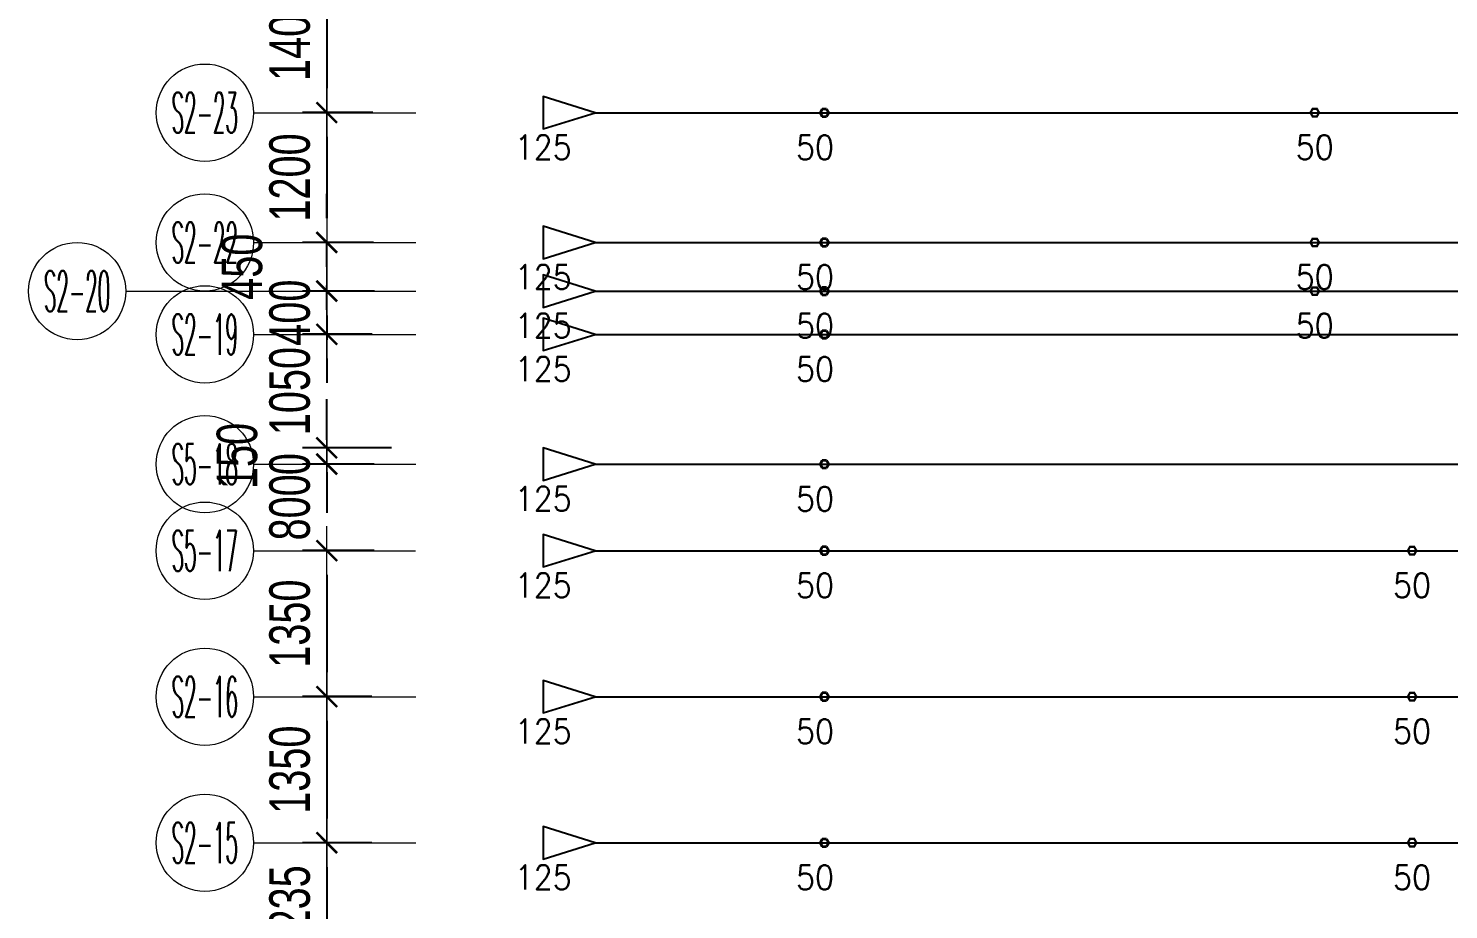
# Model space of a CAD drawing. Header units: millimetres. Extents: x 131629 to 589785, y -24154 to 45581.
# Drawn here: x 375639 to 388773, y 23931 to 32078 of the extents above; entities that cross this region are included whole.
import ezdxf
from ezdxf.enums import TextEntityAlignment as Align

# ---------------------------------------------------------------- set-up
doc = ezdxf.new("R2010")
doc.units = ezdxf.units.MM
doc.layers.get('0').update_dxf_attribs({"lineweight": 20})
doc.layers.get('Defpoints').update_dxf_attribs({"color": 151, "lineweight": 9})
doc.layers.add('ARES_TAG', color=3, linetype='Continuous')
doc.layers.add('NDC_S_TENDON', color=10, linetype='Continuous')
doc.layers.add('Current_plane_Column', color=7, linetype='Continuous', true_color=0x4b00ff)
for name, color, linetype, lineweight in [('NDC_S-TENDON', 6, 'Continuous', 35), ('NDC_S_ANNO', 7, 'Continuous', 20), ('NDC_S_DIM', 1, 'Continuous', 15), ('NDC_S_SYMBOL', 1, 'Continuous', 15)]:
    doc.layers.add(name, color=color, linetype=linetype, lineweight=lineweight)
doc.styles.add('ARES_ROMANS_0.36', font='romans.shx', dxfattribs={"width": 0.36, "bigfont": 'vns.shx'})
doc.styles.add('ARIAL', font='arial.ttf', dxfattribs={"width": 0.7})
doc.styles.add('MtXpl_standard_shx', font='standard.shx')
doc.styles.get("Standard").update_dxf_attribs({"font": 'arial.ttf'})
doc.dimstyles.new('NDC_dim_150', dxfattribs={"dimscale": 150, "dimtxt": 2.5, "dimasz": 1.5, "dimexe": 1.5, "dimexo": 2.5, "dimgap": 1, "dimtad": 1, "dimdec": 0, "dimzin": 0, "dimdsep": 46, "dimtxsty": 'ARIAL', "dimblk": 'DIMMARK', "dimcen": 0.09, "dimdle": 1.2, "dimclrd": 1, "dimclre": 1, "dimclrt": 3, "dimadec": 0, "dimazin": 0, "dimtfac": 1, "dimtdec": 0, "dimtix": 1, "dimtofl": 0, "dimtmove": 0, "dimatfit": 3, "dimfxl": 4, "dimfxlon": 1, "dimtolj": 1, "dimtzin": 0, "dimarcsym": 0})

# ---------------------------------------------------------------- blocks, each defined once
blk = doc.blocks.new('*U626')
at = {"layer": 'NDC_S_SYMBOL', "color": 3}
blk.add_line((-9088, 0), (-7588, 0), dxfattribs=at)
blk.add_circle((-9538, 0), 450, dxfattribs=at)
at = {"layer": 'NDC_S_TENDON'}
for p, q in [((-5409, 0), (-500, 0)), ((-500, 0), (5123, 0))]:
    blk.add_line(p, q, dxfattribs=at)
blk.add_lwpolyline([(-5929, 0), (-6409, 150), (-6409, -150), (-5929, 0), (-5409, 0)], dxfattribs=at)
at = {"layer": 'ARES_TAG', "style": 'ARES_ROMANS_0.36', "width": 0.36}
blk.add_attdef('S3', text='', height=375, dxfattribs=at).set_placement((-9538, 0), align=Align.MIDDLE_CENTER)
blk = doc.blocks.new('*U623')
at = {"layer": 'NDC_S_SYMBOL', "color": 3}
blk.add_line((-10269, 0), (-7588, 0), dxfattribs=at)
blk.add_circle((-10719, 0), 450, dxfattribs=at)
at = {"layer": 'NDC_S_TENDON'}
for p, q in [((-5409, 0), (-500, 0)), ((-500, 0), (5123, 0))]:
    blk.add_line(p, q, dxfattribs=at)
blk.add_lwpolyline([(-5929, 0), (-6409, 150), (-6409, -150), (-5929, 0), (-5409, 0)], dxfattribs=at)
at = {"layer": 'ARES_TAG', "style": 'ARES_ROMANS_0.36', "width": 0.36}
blk.add_attdef('S3', text='', height=375, dxfattribs=at).set_placement((-10719, 0), align=Align.MIDDLE_CENTER)
blk = doc.blocks.new('*U634')
at = {"layer": 'NDC_S_SYMBOL', "color": 3}
blk.add_line((-9090, 0), (-7590, 0), dxfattribs=at)
blk.add_circle((-9540, 0), 450, dxfattribs=at)
at = {"layer": 'NDC_S_TENDON'}
for p, q in [((-5411, 0), (-500, 0)), ((-500, 0), (5123, 0))]:
    blk.add_line(p, q, dxfattribs=at)
blk.add_lwpolyline([(-5931, 0), (-6411, 150), (-6411, -150), (-5931, 0), (-5411, 0)], dxfattribs=at)
at = {"layer": 'ARES_TAG', "style": 'ARES_ROMANS_0.36', "width": 0.36}
blk.add_attdef('S3', text='', height=375, dxfattribs=at).set_placement((-9540, 0), align=Align.MIDDLE_CENTER)
blk = doc.blocks.new('*U631')
at = {"layer": 'NDC_S_SYMBOL', "color": 3}
blk.add_line((-9088, 0), (-7588, 0), dxfattribs=at)
blk.add_circle((-9538, 0), 450, dxfattribs=at)
at = {"layer": 'NDC_S_TENDON'}
for p, q in [((-5409, 0), (-500, 0)), ((-500, 0), (5123, 0))]:
    blk.add_line(p, q, dxfattribs=at)
blk.add_lwpolyline([(-5929, 0), (-6409, 150), (-6409, -150), (-5929, 0), (-5409, 0)], dxfattribs=at)
at = {"layer": 'ARES_TAG', "style": 'ARES_ROMANS_0.36', "width": 0.36}
blk.add_attdef('S3', text='', height=375, dxfattribs=at).set_placement((-9538, 0), align=Align.MIDDLE_CENTER)
blk = doc.blocks.new('*U632')
at = {"layer": 'NDC_S_SYMBOL', "color": 3}
blk.add_line((-9088, 0), (-7588, 0), dxfattribs=at)
blk.add_circle((-9538, 0), 450, dxfattribs=at)
at = {"layer": 'NDC_S_TENDON'}
for p, q in [((-5409, 0), (-500, 0)), ((-500, 0), (5123, 0))]:
    blk.add_line(p, q, dxfattribs=at)
blk.add_lwpolyline([(-5929, 0), (-6409, 150), (-6409, -150), (-5929, 0), (-5409, 0)], dxfattribs=at)
at = {"layer": 'ARES_TAG', "style": 'ARES_ROMANS_0.36', "width": 0.36}
blk.add_attdef('S3', text='', height=375, dxfattribs=at).set_placement((-9538, 0), align=Align.MIDDLE_CENTER)
blk = doc.blocks.new('*U633')
at = {"layer": 'NDC_S_SYMBOL', "color": 3}
blk.add_line((-9088, 0), (-7588, 0), dxfattribs=at)
blk.add_circle((-9538, 0), 450, dxfattribs=at)
at = {"layer": 'NDC_S_TENDON'}
for p, q in [((-5408, 0), (-500, 0)), ((-500, 0), (5123, 0))]:
    blk.add_line(p, q, dxfattribs=at)
blk.add_lwpolyline([(-5928, 0), (-6408, 150), (-6408, -150), (-5928, 0), (-5408, 0)], dxfattribs=at)
at = {"layer": 'ARES_TAG', "style": 'ARES_ROMANS_0.36', "width": 0.36}
blk.add_attdef('S3', text='', height=375, dxfattribs=at).set_placement((-9538, 0), align=Align.MIDDLE_CENTER)
blk = doc.blocks.new('TDX')
at = {"layer": 'NDC_S-TENDON', "linetype": 'Continuous'}
for p, q in [((380, 21833), (360, 21799)), ((380, 21833), (360, 21799)), ((420, 21833), (380, 21833)), ((420, 21833), (380, 21833)), ((440, 21799), (420, 21833)), ((440, 21799), (420, 21833)), ((360, 21799), (380, 21764)), ((360, 21799), (380, 21764)), ((380, 21764), (420, 21764)), ((380, 21764), (420, 21764)), ((420, 21764), (440, 21799)), ((420, 21764), (440, 21799)), ((380, 20633), (360, 20599)), ((380, 20633), (360, 20599)), ((420, 20633), (380, 20633)), ((420, 20633), (380, 20633)), ((440, 20599), (420, 20633)), ((440, 20599), (420, 20633)), ((360, 20599), (380, 20564)), ((360, 20599), (380, 20564)), ((380, 20564), (420, 20564)), ((380, 20564), (420, 20564)), ((420, 20564), (440, 20599)), ((420, 20564), (440, 20599)), ((380, 20183), (360, 20149)), ((380, 20183), (360, 20149)), ((360, 20149), (380, 20114)), ((360, 20149), (380, 20114)), ((420, 20183), (380, 20183)), ((420, 20183), (380, 20183)), ((380, 20114), (420, 20114)), ((380, 20114), (420, 20114)), ((440, 20149), (420, 20183)), ((440, 20149), (420, 20183)), ((420, 20114), (440, 20149)), ((420, 20114), (440, 20149)), ((380, 19783), (360, 19749)), ((380, 19783), (360, 19749)), ((360, 19749), (380, 19714)), ((360, 19749), (380, 19714)), ((420, 19783), (380, 19783)), ((420, 19783), (380, 19783)), ((380, 19714), (420, 19714)), ((380, 19714), (420, 19714)), ((440, 19749), (420, 19783)), ((440, 19749), (420, 19783)), ((420, 19714), (440, 19749)), ((420, 19714), (440, 19749)), ((380, 18584), (360, 18549)), ((380, 18584), (360, 18549)), ((360, 18549), (380, 18514)), ((360, 18549), (380, 18514)), ((420, 18584), (380, 18584)), ((420, 18584), (380, 18584)), ((440, 18549), (420, 18584)), ((440, 18549), (420, 18584)), ((420, 18514), (440, 18549)), ((420, 18514), (440, 18549)), ((380, 18514), (420, 18514)), ((380, 18514), (420, 18514)), ((380, 17784), (360, 17749)), ((380, 17784), (360, 17749)), ((360, 17749), (380, 17714)), ((360, 17749), (380, 17714)), ((420, 17784), (380, 17784)), ((420, 17784), (380, 17784)), ((440, 17749), (420, 17784)), ((440, 17749), (420, 17784)), ((420, 17714), (440, 17749)), ((420, 17714), (440, 17749)), ((380, 17714), (420, 17714)), ((380, 17714), (420, 17714)), ((380, 16434), (360, 16399)), ((380, 16434), (360, 16399)), ((420, 16434), (380, 16434)), ((420, 16434), (380, 16434)), ((440, 16399), (420, 16434)), ((440, 16399), (420, 16434)), ((360, 16399), (380, 16364)), ((360, 16399), (380, 16364)), ((380, 16364), (420, 16364)), ((380, 16364), (420, 16364)), ((420, 16364), (440, 16399)), ((420, 16364), (440, 16399)), ((380, 15084), (360, 15049)), ((380, 15084), (360, 15049)), ((360, 15049), (380, 15014)), ((360, 15049), (380, 15014)), ((420, 15084), (380, 15084)), ((420, 15084), (380, 15084)), ((380, 15014), (420, 15014)), ((380, 15014), (420, 15014)), ((440, 15049), (420, 15084)), ((440, 15049), (420, 15084)), ((420, 15014), (440, 15049)), ((420, 15014), (440, 15049))]:
    blk.add_line(p, q, dxfattribs=at)
for points, elevation in [([(4975, 21800, 20, 20, 0), (4955, 21835, 20, 20, 0), (4915, 21835, 20, 20, 0), (4895, 21800, 20, 20, 0), (4915, 21765, 20, 20, 0), (4955, 21765, 20, 20, 0)], 2800), ([(4975, 21800, 20, 20, 0), (4955, 21835, 20, 20, 0), (4915, 21835, 20, 20, 0), (4895, 21800, 20, 20, 0), (4915, 21765, 20, 20, 0), (4955, 21765, 20, 20, 0)], 2800), ([(4975, 21799, 20, 20, 0), (4955, 21833, 20, 20, 0), (4915, 21833, 20, 20, 0), (4895, 21799, 20, 20, 0), (4915, 21764, 20, 20, 0), (4955, 21764, 20, 20, 0)], 2225), ([(4975, 21799, 20, 20, 0), (4955, 21833, 20, 20, 0), (4915, 21833, 20, 20, 0), (4895, 21799, 20, 20, 0), (4915, 21764, 20, 20, 0), (4955, 21764, 20, 20, 0)], 2225), ([(4975, 20600, 20, 20, 0), (4955, 20635, 20, 20, 0), (4915, 20635, 20, 20, 0), (4895, 20600, 20, 20, 0), (4915, 20565, 20, 20, 0), (4955, 20565, 20, 20, 0)], 2800), ([(4975, 20600, 20, 20, 0), (4955, 20635, 20, 20, 0), (4915, 20635, 20, 20, 0), (4895, 20600, 20, 20, 0), (4915, 20565, 20, 20, 0), (4955, 20565, 20, 20, 0)], 2800), ([(4975, 20599, 20, 20, 0), (4955, 20633, 20, 20, 0), (4915, 20633, 20, 20, 0), (4895, 20599, 20, 20, 0), (4915, 20564, 20, 20, 0), (4955, 20564, 20, 20, 0)], 2225), ([(4975, 20599, 20, 20, 0), (4955, 20633, 20, 20, 0), (4915, 20633, 20, 20, 0), (4895, 20599, 20, 20, 0), (4915, 20564, 20, 20, 0), (4955, 20564, 20, 20, 0)], 2225), ([(4975, 20150, 20, 20, 0), (4955, 20185, 20, 20, 0), (4915, 20185, 20, 20, 0), (4895, 20150, 20, 20, 0), (4915, 20115, 20, 20, 0), (4955, 20115, 20, 20, 0)], 2550), ([(4975, 20150, 20, 20, 0), (4955, 20185, 20, 20, 0), (4915, 20185, 20, 20, 0), (4895, 20150, 20, 20, 0), (4915, 20115, 20, 20, 0), (4955, 20115, 20, 20, 0)], 2550), ([(4975, 20149, 20, 20, 0), (4955, 20183, 20, 20, 0), (4915, 20183, 20, 20, 0), (4895, 20149, 20, 20, 0), (4915, 20114, 20, 20, 0), (4955, 20114, 20, 20, 0)], 1975), ([(4975, 20149, 20, 20, 0), (4955, 20183, 20, 20, 0), (4915, 20183, 20, 20, 0), (4895, 20149, 20, 20, 0), (4915, 20114, 20, 20, 0), (4955, 20114, 20, 20, 0)], 1975), ([(5875, 17750, 20, 20, 0), (5855, 17785, 20, 20, 0), (5815, 17785, 20, 20, 0), (5795, 17750, 20, 20, 0), (5815, 17715, 20, 20, 0), (5855, 17715, 20, 20, 0)], 2550), ([(5875, 17750, 20, 20, 0), (5855, 17785, 20, 20, 0), (5815, 17785, 20, 20, 0), (5795, 17750, 20, 20, 0), (5815, 17715, 20, 20, 0), (5855, 17715, 20, 20, 0)], 2550), ([(5875, 17749, 20, 20, 0), (5855, 17784, 20, 20, 0), (5815, 17784, 20, 20, 0), (5795, 17749, 20, 20, 0), (5815, 17714, 20, 20, 0), (5855, 17714, 20, 20, 0)], 1975), ([(5875, 17749, 20, 20, 0), (5855, 17784, 20, 20, 0), (5815, 17784, 20, 20, 0), (5795, 17749, 20, 20, 0), (5815, 17714, 20, 20, 0), (5855, 17714, 20, 20, 0)], 1975), ([(5875, 16400, 20, 20, 0), (5855, 16435, 20, 20, 0), (5815, 16435, 20, 20, 0), (5795, 16400, 20, 20, 0), (5815, 16365, 20, 20, 0), (5855, 16365, 20, 20, 0)], 2800), ([(5875, 16400, 20, 20, 0), (5855, 16435, 20, 20, 0), (5815, 16435, 20, 20, 0), (5795, 16400, 20, 20, 0), (5815, 16365, 20, 20, 0), (5855, 16365, 20, 20, 0)], 2800), ([(5875, 16399, 20, 20, 0), (5855, 16434, 20, 20, 0), (5815, 16434, 20, 20, 0), (5795, 16399, 20, 20, 0), (5815, 16364, 20, 20, 0), (5855, 16364, 20, 20, 0)], 2225), ([(5875, 16399, 20, 20, 0), (5855, 16434, 20, 20, 0), (5815, 16434, 20, 20, 0), (5795, 16399, 20, 20, 0), (5815, 16364, 20, 20, 0), (5855, 16364, 20, 20, 0)], 2225), ([(5875, 15050, 20, 20, 0), (5855, 15085, 20, 20, 0), (5815, 15085, 20, 20, 0), (5795, 15050, 20, 20, 0), (5815, 15015, 20, 20, 0), (5855, 15015, 20, 20, 0)], 2800), ([(5875, 15050, 20, 20, 0), (5855, 15085, 20, 20, 0), (5815, 15085, 20, 20, 0), (5795, 15050, 20, 20, 0), (5815, 15015, 20, 20, 0), (5855, 15015, 20, 20, 0)], 2800), ([(5875, 15049, 20, 20, 0), (5855, 15084, 20, 20, 0), (5815, 15084, 20, 20, 0), (5795, 15049, 20, 20, 0), (5815, 15014, 20, 20, 0), (5855, 15014, 20, 20, 0)], 2225), ([(5875, 15049, 20, 20, 0), (5855, 15084, 20, 20, 0), (5815, 15084, 20, 20, 0), (5795, 15049, 20, 20, 0), (5815, 15014, 20, 20, 0), (5855, 15014, 20, 20, 0)], 2225)]:
    blk.add_lwpolyline(points, format="xyseb", close=True, dxfattribs=dict(at, elevation=elevation))
ref = blk.add_blockref('*U626', (4209, 21799, 2228))
ref.add_attrib('S3', 'S2-23', dxfattribs={"layer": 'ARES_TAG', "height": 375, "style": 'ARES_ROMANS_0.36', "width": 0.36}).set_placement((-5330, 21799, 2228), align=Align.MIDDLE_CENTER)
ref = blk.add_blockref('*U626', (4209, 20599, 2228))
ref.add_attrib('S3', 'S2-22', dxfattribs={"layer": 'ARES_TAG', "height": 375, "style": 'ARES_ROMANS_0.36', "width": 0.36}).set_placement((-5330, 20599, 2228), align=Align.MIDDLE_CENTER)
ref = blk.add_blockref('*U623', (4209, 20149, 2095))
ref.add_attrib('S3', 'S2-20', dxfattribs={"layer": 'ARES_TAG', "height": 375, "style": 'ARES_ROMANS_0.36', "width": 0.36}).set_placement((-6511, 20149, 2095), align=Align.MIDDLE_CENTER)
ref = blk.add_blockref('*U631', (4209, 19749, -575))
ref.add_attrib('S3', 'S2-19', dxfattribs={"layer": 'ARES_TAG', "height": 375, "style": 'ARES_ROMANS_0.36', "width": 0.36}).set_placement((-5330, 19749, -575), align=Align.MIDDLE_CENTER)
ref = blk.add_blockref('*U632', (4209, 18549, -575))
ref.add_attrib('S3', 'S5-18', dxfattribs={"layer": 'ARES_TAG', "height": 375, "style": 'ARES_ROMANS_0.36', "width": 0.36}).set_placement((-5330, 18549, -575), align=Align.MIDDLE_CENTER)
ref = blk.add_blockref('*U633', (4208, 17749, -583))
ref.add_attrib('S3', 'S5-17', dxfattribs={"layer": 'ARES_TAG', "height": 375, "style": 'ARES_ROMANS_0.36', "width": 0.36}).set_placement((-5330, 17749, -583), align=Align.MIDDLE_CENTER)
ref = blk.add_blockref('*U634', (4211, 16399, -483))
ref.add_attrib('S3', 'S2-16', dxfattribs={"layer": 'ARES_TAG', "height": 375, "style": 'ARES_ROMANS_0.36', "width": 0.36}).set_placement((-5330, 16399, -483), align=Align.MIDDLE_CENTER)
ref = blk.add_blockref('*U634', (4211, 15049, -483))
ref.add_attrib('S3', 'S2-15', dxfattribs={"layer": 'ARES_TAG', "height": 375, "style": 'ARES_ROMANS_0.36', "width": 0.36}).set_placement((-5330, 15049, -483), align=Align.MIDDLE_CENTER)
at = {"layer": 'NDC_S_ANNO', "linetype": 'Continuous', "style": 'MtXpl_standard_shx'}
for p in [(138, 21366), (138, 20166), (138, 19716), (138, 19316), (138, 18116), (138, 17316), (138, 15966), (138, 14616)]:
    blk.add_text('50', height=225, dxfattribs=at).set_placement(p)
at = {"layer": 'NDC_S_ANNO', "linetype": 'Continuous', "char_height": 225, "attachment_point": 5, "line_spacing_factor": 0.75}
for s, insert in [('\\FSTANDARD.shx;125', (-2200, 21480)), ('\\FSTANDARD.shx;50', (4935, 21480, 2800)), ('\\FSTANDARD.shx;50', (4935, 21479, 2225)), ('\\FSTANDARD.shx;125', (-2200, 20280)), ('\\FSTANDARD.shx;50', (4935, 20280, 2800)), ('\\FSTANDARD.shx;50', (4935, 20279, 2225)), ('\\FSTANDARD.shx;125', (-2200, 19830)), ('\\FSTANDARD.shx;50', (4935, 19830, 2550)), ('\\FSTANDARD.shx;50', (4935, 19829, 1975)), ('\\FSTANDARD.shx;125', (-2200, 19430)), ('\\FSTANDARD.shx;125', (-2200, 18230)), ('\\FSTANDARD.shx;125', (-2200, 17430)), ('\\FSTANDARD.shx;50', (5835, 17430, 2550)), ('\\FSTANDARD.shx;50', (5835, 17429, 1975)), ('\\FSTANDARD.shx;125', (-2200, 16080)), ('\\FSTANDARD.shx;50', (5835, 16080, 2800)), ('\\FSTANDARD.shx;50', (5835, 16079, 2225)), ('\\FSTANDARD.shx;125', (-2200, 14730)), ('\\FSTANDARD.shx;50', (5835, 14730, 2800)), ('\\FSTANDARD.shx;50', (5835, 14729, 2225))]:
    blk.add_mtext(s, dxfattribs=dict(at, insert=insert))
blk = doc.blocks.new('DIMMARK')
at = {"layer": 'NDC_S_DIM', "color": 1}
blk.add_line((-1.5, 0), (1, 0), dxfattribs=at)
at = {"layer": 'NDC_S_DIM', "color": 2, "const_width": 0.1}
blk.add_lwpolyline([(-0.424, -0.424), (0.424, 0.424)], dxfattribs=at)
blk = doc.blocks.new('*D920')
at = {"layer": 'Defpoints', "color": 0, "ltscale": 100, "transparency": 16777216}
for p in [(382016, 32700, 2835), (378398, 31300), (381837, 31300, 2840)]:
    blk.add_point(p, dxfattribs=at)
at = {"layer": 'NDC_S_DIM', "color": 1, "lineweight": -2, "ltscale": 100, "transparency": 16777216}
for p, q in [((378837, 32700), (378173, 32700)), ((378398, 32475), (378398, 31525)), ((378825, 31300), (378173, 31300))]:
    blk.add_line(p, q, dxfattribs=at)
at = {"layer": 'NDC_S_DIM', "color": 1, "lineweight": -2, "ltscale": 100, "transparency": 16777216, "xscale": 225, "yscale": 225, "zscale": 225}
for p, rotation in [((378398, 32700), 90), ((378398, 31300), 270)]:
    blk.add_blockref('DIMMARK', p, dxfattribs=dict(at, rotation=rotation))
at = {"layer": 'NDC_S_DIM', "color": 3, "ltscale": 100, "transparency": 16777216, "insert": (378057, 32000), "char_height": 375, "attachment_point": 5, "rotation": 90, "style": 'ARIAL'}
blk.add_mtext('\\A1;1400', dxfattribs=at)
blk = doc.blocks.new('*D921')
at = {"layer": 'Defpoints', "color": 0, "ltscale": 100, "transparency": 16777216}
for p in [(381837, 31300, 2840), (378398, 30100), (381926, 30100, 2837)]:
    blk.add_point(p, dxfattribs=at)
at = {"layer": 'NDC_S_DIM', "color": 1, "lineweight": -2, "ltscale": 100, "transparency": 16777216}
for p, q in [((378825, 31300), (378173, 31300)), ((378398, 31075), (378398, 30325)), ((378831, 30100), (378173, 30100))]:
    blk.add_line(p, q, dxfattribs=at)
at = {"layer": 'NDC_S_DIM', "color": 1, "lineweight": -2, "ltscale": 100, "transparency": 16777216, "xscale": 225, "yscale": 225, "zscale": 225}
for p, rotation in [((378398, 31300), 90), ((378398, 30100), 270)]:
    blk.add_blockref('DIMMARK', p, dxfattribs=dict(at, rotation=rotation))
at = {"layer": 'NDC_S_DIM', "color": 3, "ltscale": 100, "transparency": 16777216, "insert": (378057, 30700), "char_height": 375, "attachment_point": 5, "rotation": 90, "style": 'ARIAL'}
blk.add_mtext('\\A1;1200', dxfattribs=at)
blk = doc.blocks.new('*D922')
at = {"layer": 'Defpoints', "color": 0, "ltscale": 100, "transparency": 16777216}
for p in [(381926, 30100, 2837), (378398, 29650), (381837, 29650, 2657)]:
    blk.add_point(p, dxfattribs=at)
at = {"layer": 'NDC_S_DIM', "color": 1, "lineweight": -2, "ltscale": 100, "transparency": 16777216}
for p, q in [((378398, 30325), (378398, 30550)), ((378831, 30100), (378173, 30100)), ((378841, 29650), (378173, 29650)), ((378398, 29425), (378398, 29200))]:
    blk.add_line(p, q, dxfattribs=at)
at = {"layer": 'NDC_S_DIM', "color": 1, "lineweight": -2, "ltscale": 100, "transparency": 16777216, "xscale": 225, "yscale": 225, "zscale": 225}
for p, rotation in [((378398, 30100), 270), ((378398, 29650), 90)]:
    blk.add_blockref('DIMMARK', p, dxfattribs=dict(at, rotation=rotation))
at = {"layer": 'NDC_S_DIM', "color": 3, "ltscale": 100, "transparency": 16777216, "insert": (377616, 29875), "char_height": 375, "attachment_point": 5, "rotation": 90, "style": 'ARIAL'}
blk.add_mtext('\\A1;450', dxfattribs=at)
blk = doc.blocks.new('*D923')
at = {"layer": 'Defpoints', "color": 0, "ltscale": 100, "transparency": 16777216}
for p in [(381837, 29650, 2657), (378398, 29250), (381791, 29250, 2874)]:
    blk.add_point(p, dxfattribs=at)
at = {"layer": 'NDC_S_DIM', "color": 1, "lineweight": -2, "ltscale": 100, "transparency": 16777216}
for p, q in [((378398, 29875), (378398, 30100)), ((378841, 29650), (378173, 29650)), ((378819, 29250), (378173, 29250)), ((378398, 29025), (378398, 28800))]:
    blk.add_line(p, q, dxfattribs=at)
at = {"layer": 'NDC_S_DIM', "color": 1, "lineweight": -2, "ltscale": 100, "transparency": 16777216, "xscale": 225, "yscale": 225, "zscale": 225}
for p, rotation in [((378398, 29650), 270), ((378398, 29250), 90)]:
    blk.add_blockref('DIMMARK', p, dxfattribs=dict(at, rotation=rotation))
at = {"layer": 'NDC_S_DIM', "color": 3, "ltscale": 100, "transparency": 16777216, "insert": (378057, 29450), "char_height": 375, "attachment_point": 5, "rotation": 90, "style": 'ARIAL'}
blk.add_mtext('\\A1;400', dxfattribs=at)
blk = doc.blocks.new('*D924')
at = {"layer": 'Defpoints', "color": 0, "ltscale": 100, "transparency": 16777216}
for p in [(381791, 29250, 2874), (378398, 28200), (381608, 28200)]:
    blk.add_point(p, dxfattribs=at)
at = {"layer": 'NDC_S_DIM', "color": 1, "lineweight": -2, "ltscale": 100, "transparency": 16777216}
for p, q in [((378398, 29475), (378398, 29700)), ((378819, 29250), (378173, 29250)), ((378998, 28200), (378173, 28200)), ((378398, 27975), (378398, 27750))]:
    blk.add_line(p, q, dxfattribs=at)
at = {"layer": 'NDC_S_DIM', "color": 1, "lineweight": -2, "ltscale": 100, "transparency": 16777216, "xscale": 225, "yscale": 225, "zscale": 225}
for p, rotation in [((378398, 29250), 270), ((378398, 28200), 90)]:
    blk.add_blockref('DIMMARK', p, dxfattribs=dict(at, rotation=rotation))
at = {"layer": 'NDC_S_DIM', "color": 3, "ltscale": 100, "transparency": 16777216, "insert": (378057, 28725), "char_height": 375, "attachment_point": 5, "rotation": 90, "style": 'ARIAL'}
blk.add_mtext('\\A1;1050', dxfattribs=at)
blk = doc.blocks.new('*D925')
at = {"layer": 'Defpoints', "color": 0, "ltscale": 100, "transparency": 16777216}
for p in [(381608, 28200), (378398, 28050), (381626, 28050, 2871)]:
    blk.add_point(p, dxfattribs=at)
at = {"layer": 'NDC_S_DIM', "color": 1, "lineweight": -2, "ltscale": 100, "transparency": 16777216}
for p, q in [((378398, 28425), (378398, 28650)), ((378998, 28200), (378173, 28200)), ((378808, 28050), (378173, 28050)), ((378398, 27825), (378398, 27600))]:
    blk.add_line(p, q, dxfattribs=at)
at = {"layer": 'NDC_S_DIM', "color": 1, "lineweight": -2, "ltscale": 100, "transparency": 16777216, "xscale": 225, "yscale": 225, "zscale": 225}
for p, rotation in [((378398, 28200), 270), ((378398, 28050), 90)]:
    blk.add_blockref('DIMMARK', p, dxfattribs=dict(at, rotation=rotation))
at = {"layer": 'NDC_S_DIM', "color": 3, "ltscale": 100, "transparency": 16777216, "insert": (377570, 28125), "char_height": 375, "attachment_point": 5, "rotation": 90, "style": 'ARIAL'}
blk.add_mtext('\\A1;150', dxfattribs=at)
blk = doc.blocks.new('*D926')
at = {"layer": 'Defpoints', "color": 0, "ltscale": 100, "transparency": 16777216}
for p in [(378398, 28050), (381626, 28050, 2871), (381626, 28050, 2557)]:
    blk.add_point(p, dxfattribs=at)
at = {"layer": 'NDC_S_DIM', "color": 1, "lineweight": -2, "ltscale": 100, "transparency": 16777216}
for p, q in [((378398, 28275), (378398, 28500)), ((378808, 28050), (378173, 28050)), ((378836, 28050), (378173, 28050)), ((378398, 27825), (378398, 27600))]:
    blk.add_line(p, q, dxfattribs=at)
at = {"layer": 'NDC_S_DIM', "color": 1, "lineweight": -2, "ltscale": 100, "transparency": 16777216, "xscale": 225, "yscale": 225, "zscale": 225}
for rotation in [270, 90]:
    blk.add_blockref('DIMMARK', (378398, 28050), dxfattribs=dict(at, rotation=rotation))
at = {"layer": 'NDC_S_DIM', "color": 3, "ltscale": 100, "transparency": 16777216, "insert": (378057, 28050), "char_height": 375, "attachment_point": 5, "rotation": 90, "style": 'ARIAL'}
blk.add_mtext('\\A1;0', dxfattribs=at)
blk = doc.blocks.new('*D927')
at = {"layer": 'Defpoints', "color": 0, "ltscale": 100, "transparency": 16777216}
for p in [(381626, 28050, 2557), (378398, 27250), (381626, 27250, 2552)]:
    blk.add_point(p, dxfattribs=at)
at = {"layer": 'NDC_S_DIM', "color": 1, "lineweight": -2, "ltscale": 100, "transparency": 16777216}
for p, q in [((378398, 28275), (378398, 28500)), ((378836, 28050), (378173, 28050)), ((378837, 27250), (378173, 27250)), ((378398, 27025), (378398, 26800))]:
    blk.add_line(p, q, dxfattribs=at)
at = {"layer": 'NDC_S_DIM', "color": 1, "lineweight": -2, "ltscale": 100, "transparency": 16777216, "xscale": 225, "yscale": 225, "zscale": 225}
for p, rotation in [((378398, 28050), 270), ((378398, 27250), 90)]:
    blk.add_blockref('DIMMARK', p, dxfattribs=dict(at, rotation=rotation))
at = {"layer": 'NDC_S_DIM', "color": 3, "ltscale": 100, "transparency": 16777216, "insert": (378057, 27650), "char_height": 375, "attachment_point": 5, "rotation": 90, "style": 'ARIAL'}
blk.add_mtext('\\A1;800', dxfattribs=at)
blk = doc.blocks.new('*D928')
at = {"layer": 'Defpoints', "color": 0, "ltscale": 100, "transparency": 16777216}
for p in [(381626, 27250, 2552), (378398, 25900), (381625, 25900, 2800)]:
    blk.add_point(p, dxfattribs=at)
at = {"layer": 'NDC_S_DIM', "color": 1, "lineweight": -2, "ltscale": 100, "transparency": 16777216}
for p, q in [((378837, 27250), (378173, 27250)), ((378398, 27025), (378398, 26125)), ((378814, 25900), (378173, 25900))]:
    blk.add_line(p, q, dxfattribs=at)
at = {"layer": 'NDC_S_DIM', "color": 1, "lineweight": -2, "ltscale": 100, "transparency": 16777216, "xscale": 225, "yscale": 225, "zscale": 225}
for p, rotation in [((378398, 27250), 90), ((378398, 25900), 270)]:
    blk.add_blockref('DIMMARK', p, dxfattribs=dict(at, rotation=rotation))
at = {"layer": 'NDC_S_DIM', "color": 3, "ltscale": 100, "transparency": 16777216, "insert": (378057, 26575), "char_height": 375, "attachment_point": 5, "rotation": 90, "style": 'ARIAL'}
blk.add_mtext('\\A1;1350', dxfattribs=at)
blk = doc.blocks.new('*D929')
at = {"layer": 'Defpoints', "color": 0, "ltscale": 100, "transparency": 16777216}
for p in [(381625, 25900, 2800), (378398, 24550), (381625, 24550, 2800)]:
    blk.add_point(p, dxfattribs=at)
at = {"layer": 'NDC_S_DIM', "color": 1, "lineweight": -2, "ltscale": 100, "transparency": 16777216}
for p, q in [((378814, 25900), (378173, 25900)), ((378398, 25675), (378398, 24775)), ((378814, 24550), (378173, 24550))]:
    blk.add_line(p, q, dxfattribs=at)
at = {"layer": 'NDC_S_DIM', "color": 1, "lineweight": -2, "ltscale": 100, "transparency": 16777216, "xscale": 225, "yscale": 225, "zscale": 225}
for p, rotation in [((378398, 25900), 90), ((378398, 24550), 270)]:
    blk.add_blockref('DIMMARK', p, dxfattribs=dict(at, rotation=rotation))
at = {"layer": 'NDC_S_DIM', "color": 3, "ltscale": 100, "transparency": 16777216, "insert": (378057, 25225), "char_height": 375, "attachment_point": 5, "rotation": 90, "style": 'ARIAL'}
blk.add_mtext('\\A1;1350', dxfattribs=at)
blk = doc.blocks.new('*D930')
at = {"layer": 'Defpoints', "color": 0, "ltscale": 100, "transparency": 16777216}
for p in [(381625, 24550, 2800), (378398, 23315), (381625, 23315, 2800)]:
    blk.add_point(p, dxfattribs=at)
at = {"layer": 'NDC_S_DIM', "color": 1, "lineweight": -2, "ltscale": 100, "transparency": 16777216}
for p, q in [((378814, 24550), (378173, 24550)), ((378398, 24325), (378398, 23540)), ((378814, 23315), (378173, 23315))]:
    blk.add_line(p, q, dxfattribs=at)
at = {"layer": 'NDC_S_DIM', "color": 1, "lineweight": -2, "ltscale": 100, "transparency": 16777216, "xscale": 225, "yscale": 225, "zscale": 225}
for p, rotation in [((378398, 24550), 90), ((378398, 23315), 270)]:
    blk.add_blockref('DIMMARK', p, dxfattribs=dict(at, rotation=rotation))
at = {"layer": 'NDC_S_DIM', "color": 3, "ltscale": 100, "transparency": 16777216, "insert": (378057, 23933), "char_height": 375, "attachment_point": 5, "rotation": 90, "style": 'ARIAL'}
blk.add_mtext('\\A1;1235', dxfattribs=at)

msp = doc.modelspace()

# ---------------------------------------------------------------- block references
at = {"layer": 'Current_plane_Column'}
msp.add_blockref('TDX', (382600, 9500), dxfattribs=at)

# ---------------------------------------------------------------- dimensions: what is measured, and where the dimension line sits
at = {"layer": 'NDC_S_DIM', "ltscale": 100}
for base, p1, p2, picture, middle in [((378398.3, 31299.9), (382016, 32699.9, 2834.8), (381837.4, 31299.9, 2840), '*D920', (378056.9, 31999.9)), ((378398.3, 30100), (381837.4, 31299.9, 2840), (381926.4, 30100, 2837.4), '*D921', (378056.9, 30699.9)), ((378398.3, 29250), (381837.4, 29650, 2656.7), (381791, 29250, 2873.8), '*D923', (378056.9, 29450)), ((378398.3, 28200), (381791, 29250, 2873.8), (381608.2, 28200), '*D924', (378056.9, 28725)), ((378398.3310804, 28050.0000006), (381626.2618418, 28050.0000006, 2871.0954398), (381626.1100134, 28050.0000006, 2556.6136777), '*D926', (378056.8662101, 28050.0000006)), ((378398.3, 27250), (381626.1, 28050, 2556.6), (381626.2, 27250, 2551.8), '*D927', (378056.9, 27650)), ((378398.3, 25900), (381626.2, 27250, 2551.8), (381625.4, 25900, 2800.4), '*D928', (378056.7, 26575)), ((378398.3, 24550), (381625.4, 25900, 2800.4), (381625.4, 24550, 2800.4), '*D929', (378056.7, 25225)), ((378398.3, 23315), (381625.4, 24550, 2800.4), (381625.4, 23315, 2800.4), '*D930', (378056.7, 23932.5))]:
    dim = msp.add_linear_dim(base=base, p1=p1, p2=p2, angle=90, dimstyle='NDC_dim_150', override={"dimtmove": 1}, dxfattribs=at)
    dim.commit()
    dim.dimension.update_dxf_attribs({"geometry": picture, "text_midpoint": middle})
for base, p1, p2, picture, middle in [((378398.3, 29650), (381926.4, 30100, 2837.4), (381837.4, 29650, 2656.7), '*D922', (377957.6, 29875)), ((378398.3, 28050), (381608.2, 28200), (381626.3, 28050, 2871.1), '*D925', (377911.3, 28125))]:
    dim = msp.add_linear_dim(base=base, p1=p1, p2=p2, angle=90, dimstyle='NDC_dim_150', override={"dimtmove": 1}, dxfattribs=at)
    dim.commit()
    dim.dimension.update_dxf_attribs({"geometry": picture, "text_midpoint": middle, "dimtype": 160})

doc.saveas('drawing.dxf')
